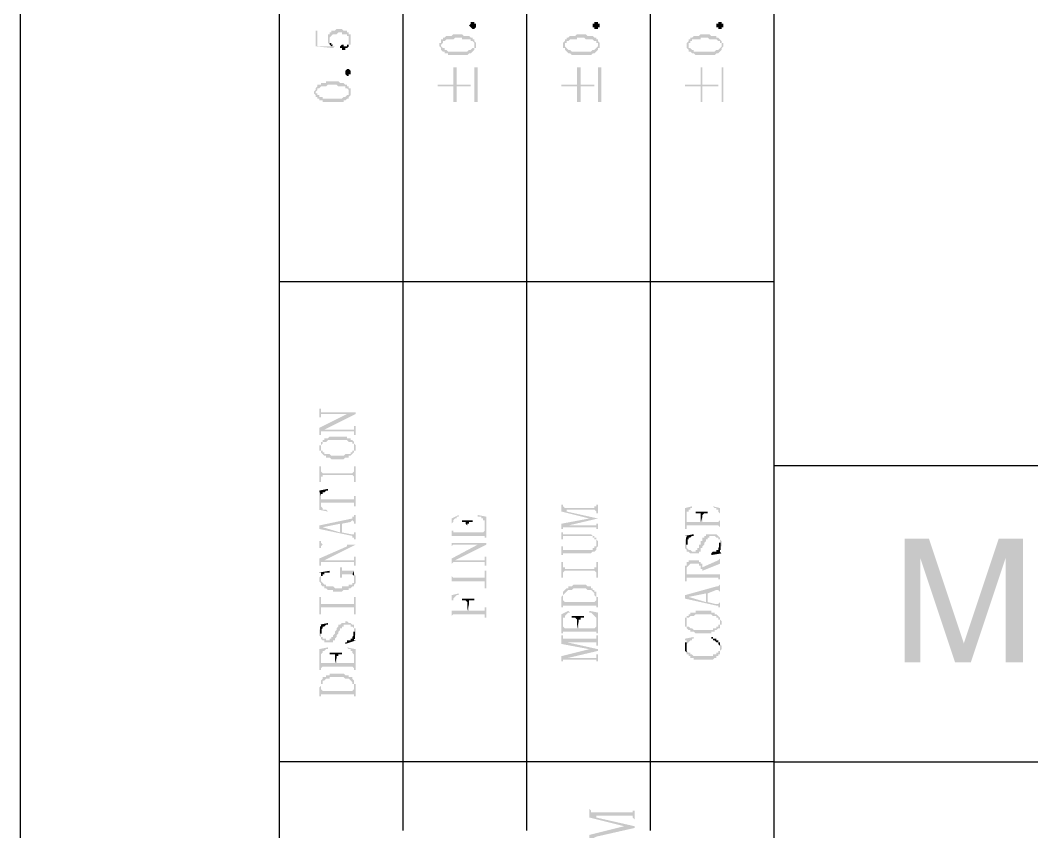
# Model space of a CAD drawing. Header units: millimetres. Extents: x 1167 to 2269, y 1197 to 1555.
# Drawn here: x 1849.13 to 1875.34, y 1283.78 to 1304.8 of the extents above; entities that cross this region are included whole.
import ezdxf

# ---------------------------------------------------------------- set-up
doc = ezdxf.new("R2010")
doc.units = ezdxf.units.MM

msp = doc.modelspace()

# ---------------------------------------------------------------- hatches: boundary and pattern name
at = {"transparency": 33554559}
for points in [[(1860.9395, 1304.66889), (1860.9395, 1304.62376), (1860.9395, 1304.62376), (1860.89437, 1304.57863), (1860.84924, 1304.57863), (1860.80411, 1304.62376), (1860.80411, 1304.62376), (1860.75898, 1304.66889), (1860.75898, 1304.66889), (1860.80411, 1304.71403), (1860.80411, 1304.75916), (1860.89437, 1304.75916), (1860.89437, 1304.71403), (1860.9395, 1304.71403), (1860.9395, 1304.66889)], [(1864.14389, 1304.66889), (1864.14389, 1304.62376), (1864.09876, 1304.62376), (1864.09876, 1304.57863), (1864.00849, 1304.57863), (1864.00849, 1304.62376), (1863.96336, 1304.62376), (1863.96336, 1304.66889), (1863.96336, 1304.71403), (1864.00849, 1304.71403), (1864.00849, 1304.75916), (1864.09876, 1304.75916), (1864.09876, 1304.71403), (1864.14389, 1304.71403), (1864.14389, 1304.66889)], [(1867.34827, 1304.66889), (1867.34827, 1304.62376), (1867.30314, 1304.62376), (1867.30314, 1304.57863), (1867.21288, 1304.57863), (1867.21288, 1304.62376), (1867.16774, 1304.62376), (1867.16774, 1304.66889), (1867.16774, 1304.71403), (1867.21288, 1304.71403), (1867.21288, 1304.75916), (1867.30314, 1304.75916), (1867.30314, 1304.71403), (1867.34827, 1304.71403), (1867.34827, 1304.66889)], [(1856.78734, 1304.5335), (1856.78734, 1304.12731), (1857.23867, 1304.08218), (1857.2838, 1304.12731), (1857.23867, 1304.12731), (1857.23867, 1304.17244), (1857.19353, 1304.12731), (1856.83248, 1304.12731), (1856.83248, 1304.5335)], [(1857.10327, 1304.35297), (1857.10327, 1304.26271), (1857.10327, 1304.21757), (1857.10327, 1304.21757), (1857.1484, 1304.17244), (1857.1484, 1304.30784), (1857.1484, 1304.35297), (1857.1484, 1304.35297), (1857.19353, 1304.3981), (1857.19353, 1304.3981), (1857.23867, 1304.44323), (1857.32893, 1304.44323), (1857.37406, 1304.48837), (1857.46433, 1304.48837), (1857.46433, 1304.44323), (1857.59972, 1304.44323), (1857.59972, 1304.3981), (1857.64486, 1304.3981), (1857.64486, 1304.35297), (1857.64486, 1304.30784), (1857.64486, 1304.17244), (1857.68999, 1304.17244), (1857.68999, 1304.21757), (1857.68999, 1304.30784), (1857.68999, 1304.35297), (1857.68999, 1304.44323), (1857.64486, 1304.44323), (1857.64486, 1304.48837), (1857.59972, 1304.48837), (1857.59972, 1304.5335), (1857.50946, 1304.5335), (1857.46433, 1304.57863), (1857.32893, 1304.57863), (1857.2838, 1304.5335), (1857.19353, 1304.5335), (1857.19353, 1304.48837), (1857.1484, 1304.48837), (1857.1484, 1304.44323), (1857.10327, 1304.44323), (1857.10327, 1304.3981)], [(1859.99173, 1304.17244), (1859.99173, 1304.12731), (1859.99173, 1304.12731), (1860.03686, 1304.08218), (1860.03686, 1304.03704), (1860.03686, 1304.17244), (1860.03686, 1304.17244), (1860.08199, 1304.21757), (1860.08199, 1304.26271), (1860.12712, 1304.26271), (1860.17226, 1304.30784), (1860.35279, 1304.30784), (1860.39792, 1304.35297), (1860.57845, 1304.35297), (1860.57845, 1304.30784), (1860.80411, 1304.30784), (1860.80411, 1304.26271), (1860.84924, 1304.26271), (1860.89437, 1304.21757), (1860.89437, 1304.17244), (1860.89437, 1304.30784), (1860.84924, 1304.30784), (1860.84924, 1304.35297), (1860.80411, 1304.35297), (1860.75898, 1304.3981), (1860.62358, 1304.3981), (1860.57845, 1304.44323), (1860.35279, 1304.44323), (1860.30765, 1304.3981), (1860.17226, 1304.3981), (1860.12712, 1304.35297), (1860.08199, 1304.35297), (1860.08199, 1304.30784), (1860.03686, 1304.30784), (1860.03686, 1304.26271), (1860.03686, 1304.21757), (1859.99173, 1304.21757)], [(1863.19611, 1304.17244), (1863.19611, 1304.12731), (1863.19611, 1304.08218), (1863.24124, 1304.08218), (1863.24124, 1304.03704), (1863.24124, 1304.17244), (1863.24124, 1304.21757), (1863.28638, 1304.21757), (1863.28638, 1304.26271), (1863.33151, 1304.26271), (1863.37664, 1304.30784), (1863.55717, 1304.30784), (1863.55717, 1304.35297), (1863.7377, 1304.35297), (1863.78283, 1304.30784), (1863.96336, 1304.30784), (1864.00849, 1304.26271), (1864.05362, 1304.26271), (1864.05362, 1304.21757), (1864.09876, 1304.21757), (1864.09876, 1304.17244), (1864.09876, 1304.30784), (1864.05362, 1304.30784), (1864.05362, 1304.35297), (1864.00849, 1304.35297), (1863.96336, 1304.3981), (1863.82796, 1304.3981), (1863.78283, 1304.44323), (1863.55717, 1304.44323), (1863.51204, 1304.3981), (1863.37664, 1304.3981), (1863.33151, 1304.35297), (1863.28638, 1304.35297), (1863.28638, 1304.30784), (1863.24124, 1304.30784), (1863.24124, 1304.26271), (1863.24124, 1304.26271), (1863.19611, 1304.21757)], [(1866.4005, 1304.17244), (1866.4005, 1304.12731), (1866.4005, 1304.08218), (1866.4005, 1304.08218), (1866.44563, 1304.03704), (1866.44563, 1304.17244), (1866.44563, 1304.21757), (1866.49076, 1304.21757), (1866.49076, 1304.26271), (1866.53589, 1304.26271), (1866.53589, 1304.30784), (1866.76155, 1304.30784), (1866.76155, 1304.35297), (1866.94208, 1304.35297), (1866.98721, 1304.30784), (1867.16774, 1304.30784), (1867.21288, 1304.26271), (1867.25801, 1304.26271), (1867.25801, 1304.21757), (1867.30314, 1304.21757), (1867.30314, 1304.17244), (1867.30314, 1304.26271), (1867.25801, 1304.30784), (1867.25801, 1304.30784), (1867.21288, 1304.35297), (1867.16774, 1304.35297), (1867.16774, 1304.3981), (1867.03235, 1304.3981), (1866.98721, 1304.44323), (1866.76155, 1304.44323), (1866.71642, 1304.3981), (1866.58103, 1304.3981), (1866.53589, 1304.35297), (1866.49076, 1304.35297), (1866.49076, 1304.30784), (1866.44563, 1304.30784), (1866.44563, 1304.26271), (1866.44563, 1304.26271), (1866.4005, 1304.21757)], [(1857.1484, 1304.17244), (1857.1484, 1304.17244), (1857.19353, 1304.12731), (1857.19353, 1304.12731), (1857.23867, 1304.17244), (1857.19353, 1304.17244), (1857.19353, 1304.21757), (1857.1484, 1304.21757), (1857.1484, 1304.26271), (1857.1484, 1304.30784)], [(1857.41919, 1304.12731), (1857.41919, 1304.08218), (1857.46433, 1304.08218), (1857.46433, 1304.03704), (1857.55459, 1304.03704), (1857.55459, 1304.08218), (1857.59972, 1304.08218), (1857.64486, 1304.12731), (1857.64486, 1304.30784), (1857.64486, 1304.21757), (1857.64486, 1304.17244), (1857.59972, 1304.17244), (1857.59972, 1304.12731), (1857.50946, 1304.12731), (1857.50946, 1304.17244), (1857.46433, 1304.17244)], [(1860.03686, 1304.03704), (1860.08199, 1303.99191), (1860.12712, 1303.99191), (1860.12712, 1303.94678), (1860.21739, 1303.94678), (1860.21739, 1303.90165), (1860.71384, 1303.90165), (1860.75898, 1303.94678), (1860.80411, 1303.94678), (1860.84924, 1303.99191), (1860.84924, 1303.99191), (1860.89437, 1304.03704), (1860.89437, 1304.08218), (1860.9395, 1304.08218), (1860.9395, 1304.12731), (1860.9395, 1304.17244), (1860.9395, 1304.21757), (1860.9395, 1304.21757), (1860.89437, 1304.26271), (1860.89437, 1304.12731), (1860.89437, 1304.08218), (1860.84924, 1304.08218), (1860.80411, 1304.03704), (1860.75898, 1304.03704), (1860.71384, 1303.99191), (1860.21739, 1303.99191), (1860.17226, 1304.03704), (1860.12712, 1304.03704), (1860.12712, 1304.08218), (1860.08199, 1304.08218), (1860.03686, 1304.12731), (1860.03686, 1304.17244)], [(1863.24124, 1304.03704), (1863.28638, 1303.99191), (1863.28638, 1303.99191), (1863.33151, 1303.94678), (1863.37664, 1303.94678), (1863.42177, 1303.90165), (1863.91823, 1303.90165), (1863.96336, 1303.94678), (1864.00849, 1303.94678), (1864.05362, 1303.99191), (1864.05362, 1303.99191), (1864.09876, 1304.03704), (1864.09876, 1304.08218), (1864.14389, 1304.08218), (1864.14389, 1304.12731), (1864.14389, 1304.17244), (1864.14389, 1304.21757), (1864.14389, 1304.21757), (1864.09876, 1304.26271), (1864.09876, 1304.12731), (1864.09876, 1304.12731), (1864.05362, 1304.08218), (1864.05362, 1304.08218), (1864.00849, 1304.03704), (1863.96336, 1304.03704), (1863.91823, 1303.99191), (1863.42177, 1303.99191), (1863.37664, 1304.03704), (1863.33151, 1304.03704), (1863.28638, 1304.08218), (1863.28638, 1304.08218), (1863.24124, 1304.12731), (1863.24124, 1304.17244)], [(1866.44563, 1304.03704), (1866.44563, 1303.99191), (1866.49076, 1303.99191), (1866.53589, 1303.94678), (1866.58103, 1303.94678), (1866.62616, 1303.90165), (1867.12261, 1303.90165), (1867.16774, 1303.94678), (1867.21288, 1303.94678), (1867.25801, 1303.99191), (1867.25801, 1303.99191), (1867.30314, 1304.03704), (1867.30314, 1304.08218), (1867.30314, 1304.08218), (1867.34827, 1304.12731), (1867.34827, 1304.17244), (1867.34827, 1304.21757), (1867.30314, 1304.21757), (1867.30314, 1304.26271), (1867.30314, 1304.12731), (1867.30314, 1304.12731), (1867.25801, 1304.08218), (1867.25801, 1304.08218), (1867.21288, 1304.03704), (1867.16774, 1304.03704), (1867.12261, 1303.99191), (1866.58103, 1303.99191), (1866.58103, 1304.03704), (1866.53589, 1304.03704), (1866.49076, 1304.08218), (1866.44563, 1304.08218), (1866.44563, 1304.12731), (1866.44563, 1304.17244)], [(1857.68999, 1303.45033), (1857.68999, 1303.40519), (1857.64486, 1303.40519), (1857.64486, 1303.36006), (1857.59972, 1303.36006), (1857.55459, 1303.40519), (1857.55459, 1303.45033), (1857.55459, 1303.49546), (1857.55459, 1303.49546), (1857.59972, 1303.54059), (1857.64486, 1303.54059), (1857.68999, 1303.49546), (1857.68999, 1303.45033)], [(1859.9466, 1303.1344), (1859.9466, 1303.08927), (1860.35279, 1303.08927), (1860.35279, 1302.68308), (1860.44305, 1302.68308), (1860.44305, 1303.08927), (1860.80411, 1303.08927), (1860.80411, 1303.1344), (1860.44305, 1303.1344), (1860.44305, 1303.58572), (1860.35279, 1303.58572), (1860.35279, 1303.1344)], [(1860.98464, 1302.68308), (1860.98464, 1303.58572), (1860.89437, 1303.58572), (1860.89437, 1302.68308)], [(1863.15098, 1303.1344), (1863.15098, 1303.08927), (1863.55717, 1303.08927), (1863.55717, 1302.68308), (1863.64743, 1302.68308), (1863.64743, 1303.08927), (1864.00849, 1303.08927), (1864.00849, 1303.1344), (1863.64743, 1303.1344), (1863.64743, 1303.58572), (1863.55717, 1303.58572), (1863.55717, 1303.1344)], [(1864.18902, 1302.68308), (1864.18902, 1303.58572), (1864.09876, 1303.58572), (1864.09876, 1302.68308)], [(1866.35536, 1303.1344), (1866.35536, 1303.08927), (1866.76155, 1303.08927), (1866.76155, 1302.68308), (1866.80669, 1302.68308), (1866.80669, 1303.08927), (1867.21288, 1303.08927), (1867.21288, 1303.1344), (1866.80669, 1303.1344), (1866.80669, 1303.58572), (1866.76155, 1303.58572), (1866.76155, 1303.1344)], [(1867.34827, 1302.68308), (1867.34827, 1303.58572), (1867.30314, 1303.58572), (1867.30314, 1302.68308)], [(1856.74221, 1302.95387), (1856.74221, 1302.90874), (1856.78734, 1302.86361), (1856.78734, 1302.81848), (1856.78734, 1302.95387), (1856.78734, 1302.95387), (1856.83248, 1302.999), (1856.83248, 1303.04414), (1856.87761, 1303.04414), (1856.92274, 1303.08927), (1857.05814, 1303.08927), (1857.10327, 1303.1344), (1857.32893, 1303.1344), (1857.37406, 1303.08927), (1857.55459, 1303.08927), (1857.55459, 1303.04414), (1857.59972, 1303.04414), (1857.64486, 1302.999), (1857.64486, 1302.95387), (1857.64486, 1303.08927), (1857.59972, 1303.08927), (1857.59972, 1303.1344), (1857.55459, 1303.1344), (1857.50946, 1303.17953), (1857.41919, 1303.17953), (1857.37406, 1303.22467), (1857.05814, 1303.22467), (1857.05814, 1303.17953), (1856.92274, 1303.17953), (1856.92274, 1303.1344), (1856.83248, 1303.1344), (1856.83248, 1303.08927), (1856.83248, 1303.08927), (1856.78734, 1303.04414), (1856.78734, 1302.999), (1856.78734, 1302.999)], [(1856.78734, 1302.81848), (1856.83248, 1302.81848), (1856.83248, 1302.77334), (1856.87761, 1302.77334), (1856.87761, 1302.72821), (1856.96787, 1302.72821), (1856.96787, 1302.68308), (1857.50946, 1302.68308), (1857.50946, 1302.72821), (1857.55459, 1302.72821), (1857.59972, 1302.77334), (1857.64486, 1302.77334), (1857.64486, 1302.81848), (1857.64486, 1302.81848), (1857.68999, 1302.86361), (1857.68999, 1302.90874), (1857.68999, 1302.95387), (1857.68999, 1302.999), (1857.68999, 1303.04414), (1857.64486, 1303.04414), (1857.64486, 1302.90874), (1857.64486, 1302.86361), (1857.59972, 1302.86361), (1857.55459, 1302.81848), (1857.50946, 1302.81848), (1857.46433, 1302.77334), (1856.96787, 1302.77334), (1856.96787, 1302.81848), (1856.87761, 1302.81848), (1856.87761, 1302.86361), (1856.83248, 1302.86361), (1856.83248, 1302.90874), (1856.78734, 1302.90874), (1856.78734, 1302.95387)], [(1856.87761, 1294.73982), (1856.87761, 1294.51416), (1856.92274, 1294.51416), (1856.92274, 1294.60442), (1857.82538, 1294.60442), (1857.82538, 1294.64955), (1856.92274, 1294.64955), (1856.92274, 1294.73982)], [(1856.87761, 1294.24336), (1856.87761, 1294.06283), (1856.92274, 1294.06283), (1856.92274, 1294.1531), (1856.96787, 1294.1531), (1857.013, 1294.19823), (1857.82538, 1294.60442), (1857.59972, 1294.60442)], [(1856.96787, 1294.1531), (1857.78025, 1294.1531), (1857.78025, 1294.06283), (1857.82538, 1294.06283), (1857.82538, 1294.28849), (1857.78025, 1294.28849), (1857.78025, 1294.24336), (1857.78025, 1294.19823), (1857.013, 1294.19823)], [(1856.92274, 1293.83717), (1856.92274, 1293.74691), (1856.92274, 1293.79204), (1856.92274, 1293.79204), (1856.96787, 1293.83717), (1856.96787, 1293.88231), (1857.05814, 1293.88231), (1857.10327, 1293.92744), (1857.59972, 1293.92744), (1857.64486, 1293.88231), (1857.73512, 1293.88231), (1857.73512, 1293.83717), (1857.78025, 1293.83717), (1857.78025, 1293.79204), (1857.78025, 1293.74691), (1857.78025, 1293.88231), (1857.78025, 1293.88231), (1857.73512, 1293.92744), (1857.68999, 1293.92744), (1857.68999, 1293.97257), (1857.59972, 1293.97257), (1857.59972, 1294.0177), (1857.1484, 1294.0177), (1857.10327, 1293.97257), (1857.013, 1293.97257), (1857.013, 1293.92744), (1856.96787, 1293.92744), (1856.96787, 1293.88231), (1856.92274, 1293.88231)], [(1856.87761, 1293.74691), (1856.87761, 1293.70178), (1856.87761, 1293.65664), (1856.92274, 1293.65664), (1856.92274, 1293.61151), (1856.92274, 1293.61151), (1856.96787, 1293.56638), (1856.96787, 1293.56638), (1857.013, 1293.52125), (1857.05814, 1293.52125), (1857.05814, 1293.47612), (1857.1484, 1293.47612), (1857.19353, 1293.43098), (1857.50946, 1293.43098), (1857.55459, 1293.47612), (1857.64486, 1293.47612), (1857.64486, 1293.52125), (1857.68999, 1293.52125), (1857.73512, 1293.56638), (1857.73512, 1293.56638), (1857.78025, 1293.61151), (1857.78025, 1293.65664), (1857.82538, 1293.65664), (1857.82538, 1293.70178), (1857.82538, 1293.74691), (1857.82538, 1293.79204), (1857.82538, 1293.79204), (1857.78025, 1293.83717), (1857.78025, 1293.74691), (1857.78025, 1293.70178), (1857.78025, 1293.65664), (1857.73512, 1293.65664), (1857.73512, 1293.61151), (1857.68999, 1293.61151), (1857.68999, 1293.56638), (1857.55459, 1293.56638), (1857.50946, 1293.52125), (1857.19353, 1293.52125), (1857.1484, 1293.56638), (1857.013, 1293.56638), (1857.013, 1293.61151), (1856.96787, 1293.61151), (1856.96787, 1293.65664), (1856.92274, 1293.65664), (1856.92274, 1293.70178), (1856.92274, 1293.83717), (1856.92274, 1293.79204), (1856.87761, 1293.79204)], [(1856.87761, 1293.25045), (1856.87761, 1292.84427), (1856.92274, 1292.84427), (1856.92274, 1292.97966), (1856.96787, 1292.97966), (1856.96787, 1293.02479), (1857.73512, 1293.02479), (1857.78025, 1292.97966), (1857.78025, 1292.84427), (1857.82538, 1292.84427), (1857.82538, 1293.25045), (1857.78025, 1293.25045), (1857.78025, 1293.11506), (1857.78025, 1293.11506), (1857.73512, 1293.06993), (1856.96787, 1293.06993), (1856.92274, 1293.11506), (1856.92274, 1293.25045)], [(1856.87761, 1292.6186), (1856.92274, 1292.48321), (1856.92274, 1292.52834), (1856.96787, 1292.52834), (1856.96787, 1292.57347), (1857.013, 1292.57347), (1857.05814, 1292.6186), (1857.10327, 1292.6186), (1857.10327, 1292.66374)], [(1856.87761, 1292.6186), (1856.87761, 1292.12215), (1857.10327, 1292.07702), (1857.10327, 1292.07702), (1857.05814, 1292.12215), (1856.96787, 1292.12215), (1856.96787, 1292.16728), (1856.96787, 1292.16728), (1856.92274, 1292.21242), (1856.92274, 1292.48321)], [(1856.92274, 1292.48321), (1856.92274, 1292.25755), (1856.92274, 1292.30268), (1857.78025, 1292.30268), (1857.78025, 1292.21242), (1857.82538, 1292.21242), (1857.82538, 1292.48321), (1857.78025, 1292.48321), (1857.78025, 1292.43808), (1857.78025, 1292.39294), (1856.92274, 1292.39294), (1856.92274, 1292.43808)], [(1863.15098, 1292.25755), (1863.15098, 1292.07702), (1863.8731, 1291.89649), (1864.09876, 1291.89649), (1863.28638, 1292.07702), (1863.28638, 1292.12215), (1863.24124, 1292.16728), (1863.24124, 1292.16728), (1863.19611, 1292.21242), (1863.19611, 1292.25755), (1863.19611, 1292.25755)], [(1863.24124, 1292.16728), (1863.28638, 1292.12215), (1864.00849, 1292.12215), (1864.05362, 1292.07702), (1864.05362, 1292.03189), (1864.09876, 1292.03189), (1864.09876, 1292.25755), (1864.05362, 1292.25755), (1864.05362, 1292.21242), (1864.00849, 1292.21242), (1864.00849, 1292.16728)], [(1866.35536, 1292.16728), (1866.35536, 1291.6257), (1866.4005, 1291.6257), (1866.4005, 1291.98675), (1866.4005, 1292.03189), (1866.4005, 1292.07702), (1866.44563, 1292.07702), (1866.44563, 1292.12215), (1866.49076, 1292.12215), (1866.49076, 1292.16728), (1866.53589, 1292.16728), (1866.53589, 1292.21242)], [(1867.07748, 1292.21242), (1867.07748, 1292.21242), (1867.12261, 1292.16728), (1867.16774, 1292.16728), (1867.16774, 1292.12215), (1867.21288, 1292.12215), (1867.21288, 1292.07702), (1867.21288, 1292.07702), (1867.25801, 1292.03189), (1867.25801, 1291.98675), (1867.25801, 1291.6257), (1867.25801, 1292.16728)], [(1856.87761, 1291.71596), (1856.87761, 1291.6257), (1856.96787, 1291.67083), (1857.41919, 1291.76109), (1857.41919, 1291.53543), (1857.46433, 1291.76109), (1857.68999, 1291.80623), (1857.68999, 1291.80623), (1857.73512, 1291.85136), (1857.78025, 1291.80623), (1857.78025, 1291.76109), (1857.82538, 1291.76109), (1857.82538, 1291.98675), (1857.78025, 1291.98675), (1857.78025, 1291.94162), (1857.73512, 1291.94162), (1857.73512, 1291.89649)], [(1860.30765, 1291.89649), (1860.30765, 1291.40004), (1860.30765, 1291.76109), (1860.30765, 1291.76109), (1860.35279, 1291.80623), (1860.35279, 1291.85136), (1860.35279, 1291.85136), (1860.39792, 1291.89649), (1860.44305, 1291.89649), (1860.44305, 1291.94162), (1860.48818, 1291.94162), (1860.48818, 1291.98675)], [(1860.57845, 1291.85136), (1860.57845, 1291.80623), (1860.66871, 1291.80623), (1860.66871, 1291.76109), (1860.66871, 1291.76109), (1860.71384, 1291.71596), (1860.71384, 1291.53543), (1860.71384, 1291.71596), (1860.71384, 1291.76109), (1860.75898, 1291.76109), (1860.75898, 1291.80623), (1860.84924, 1291.80623), (1860.84924, 1291.85136)], [(1860.98464, 1291.94162), (1861.0749, 1291.94162), (1861.0749, 1291.89649), (1861.12003, 1291.89649), (1861.12003, 1291.85136), (1861.16516, 1291.85136), (1861.16516, 1291.80623), (1861.16516, 1291.40004), (1861.2103, 1291.40004), (1861.2103, 1291.94162), (1860.98464, 1291.98675)], [(1863.15098, 1291.76109), (1863.15098, 1291.6257), (1863.19611, 1291.6257), (1863.19611, 1291.67083), (1863.24124, 1291.67083), (1863.33151, 1291.71596), (1864.09876, 1291.89649), (1863.8731, 1291.89649)], [(1866.4005, 1291.67083), (1866.4005, 1291.71596), (1867.21288, 1291.71596), (1867.25801, 1291.67083), (1867.25801, 1291.85136), (1867.25801, 1291.85136), (1867.21288, 1291.80623), (1866.80669, 1291.80623), (1866.80669, 1291.94162), (1866.76155, 1291.80623), (1866.4005, 1291.80623), (1866.4005, 1291.98675)], [(1866.62616, 1292.07702), (1866.62616, 1292.03189), (1866.76155, 1292.03189), (1866.76155, 1291.98675), (1866.76155, 1291.80623), (1866.80669, 1291.94162), (1866.80669, 1291.98675), (1866.80669, 1291.98675), (1866.85182, 1292.03189), (1866.94208, 1292.03189), (1866.94208, 1292.07702)], [(1856.87761, 1291.6257), (1857.73512, 1291.44517), (1857.73512, 1291.40004), (1857.78025, 1291.40004), (1857.78025, 1291.3549), (1857.82538, 1291.3549), (1857.82538, 1291.53543), (1857.78025, 1291.53543), (1857.78025, 1291.4903), (1857.68999, 1291.4903), (1857.46433, 1291.53543), (1857.46433, 1291.76109), (1857.41919, 1291.53543), (1856.96787, 1291.67083), (1856.96787, 1291.67083)], [(1860.30765, 1291.40004), (1860.30765, 1291.44517), (1861.16516, 1291.44517), (1861.16516, 1291.58056), (1861.16516, 1291.58056), (1861.12003, 1291.53543), (1860.71384, 1291.53543), (1860.71384, 1291.71596), (1860.71384, 1291.53543), (1860.35279, 1291.53543), (1860.35279, 1291.58056), (1860.30765, 1291.58056), (1860.30765, 1291.76109)], [(1863.24124, 1291.67083), (1864.05362, 1291.67083), (1864.05362, 1291.6257), (1864.09876, 1291.6257), (1864.09876, 1291.76109), (1864.05362, 1291.76109), (1864.05362, 1291.71596), (1863.33151, 1291.71596)], [(1860.30765, 1291.3549), (1860.30765, 1291.12924), (1860.30765, 1291.17438), (1860.30765, 1291.17438), (1860.35279, 1291.21951), (1861.2103, 1291.21951), (1861.2103, 1291.26464), (1860.30765, 1291.26464)], [(1863.15098, 1291.53543), (1863.15098, 1291.3549), (1863.19611, 1291.3549), (1863.19611, 1291.40004), (1863.19611, 1291.44517), (1863.96336, 1291.44517), (1863.96336, 1291.40004), (1864.00849, 1291.40004), (1864.00849, 1291.3549), (1864.05362, 1291.3549), (1864.05362, 1291.26464), (1864.05362, 1291.40004), (1864.00849, 1291.40004), (1864.00849, 1291.44517), (1863.96336, 1291.44517), (1863.91823, 1291.4903), (1863.19611, 1291.4903), (1863.19611, 1291.53543), (1863.19611, 1291.53543)], [(1863.15098, 1291.17438), (1863.15098, 1290.94871), (1863.19611, 1290.94871), (1863.19611, 1290.99385), (1863.91823, 1290.99385), (1863.96336, 1291.03898), (1864.00849, 1291.03898), (1864.05362, 1291.08411), (1864.05362, 1291.12924), (1864.05362, 1291.12924), (1864.09876, 1291.17438), (1864.09876, 1291.26464), (1864.09876, 1291.30977), (1864.09876, 1291.30977), (1864.05362, 1291.3549), (1864.05362, 1291.21951), (1864.05362, 1291.17438), (1864.00849, 1291.17438), (1864.00849, 1291.12924), (1863.96336, 1291.12924), (1863.96336, 1291.08411), (1863.19611, 1291.08411), (1863.19611, 1291.12924), (1863.19611, 1291.17438)], [(1866.35536, 1291.21951), (1866.35536, 1291.12924), (1866.35536, 1291.12924), (1866.4005, 1291.08411), (1866.4005, 1291.03898), (1866.44563, 1291.03898), (1866.49076, 1290.99385), (1866.71642, 1290.99385), (1866.71642, 1291.03898), (1866.76155, 1291.03898), (1866.76155, 1291.08411), (1866.76155, 1291.12924), (1866.80669, 1291.12924), (1866.80669, 1291.17438), (1866.80669, 1291.17438), (1866.85182, 1291.21951), (1866.85182, 1291.26464), (1866.85182, 1291.26464), (1866.89695, 1291.30977), (1866.89695, 1291.3549), (1866.94208, 1291.3549), (1866.94208, 1291.40004), (1866.98721, 1291.40004), (1866.98721, 1291.44517), (1867.12261, 1291.44517), (1867.16774, 1291.40004), (1867.21288, 1291.40004), (1867.21288, 1291.3549), (1867.25801, 1291.3549), (1867.25801, 1291.26464), (1867.25801, 1291.12924), (1867.25801, 1291.17438), (1867.30314, 1291.17438), (1867.30314, 1291.26464), (1867.30314, 1291.30977), (1867.25801, 1291.3549), (1867.25801, 1291.40004), (1867.25801, 1291.40004), (1867.21288, 1291.44517), (1867.21288, 1291.44517), (1867.16774, 1291.4903), (1866.89695, 1291.4903), (1866.89695, 1291.44517), (1866.85182, 1291.44517), (1866.85182, 1291.40004), (1866.80669, 1291.40004), (1866.80669, 1291.30977), (1866.76155, 1291.30977), (1866.76155, 1291.21951), (1866.71642, 1291.21951), (1866.71642, 1291.12924), (1866.67129, 1291.12924), (1866.67129, 1291.08411), (1866.62616, 1291.08411), (1866.62616, 1291.03898), (1866.53589, 1291.03898), (1866.49076, 1291.08411), (1866.44563, 1291.08411), (1866.4005, 1291.12924), (1866.4005, 1291.17438), (1866.4005, 1291.3549), (1866.35536, 1291.3549), (1866.35536, 1291.30977), (1866.35536, 1291.26464)], [(1866.35536, 1291.44517), (1866.4005, 1291.44517), (1866.4005, 1291.26464), (1866.4005, 1291.3549), (1866.44563, 1291.3549), (1866.44563, 1291.40004), (1866.49076, 1291.40004), (1866.53589, 1291.44517), (1866.58103, 1291.44517), (1866.58103, 1291.4903)], [(1872.67387, 1291.37153), (1872.04202, 1291.37153), (1872.04202, 1288.16715), (1872.44821, 1288.16715), (1872.44821, 1290.87508)], [(1872.67387, 1291.37153), (1872.44821, 1290.87508), (1873.35085, 1288.16715), (1873.57651, 1288.6636)], [(1875.11101, 1291.37153), (1874.47916, 1291.37153), (1873.57651, 1288.6636), (1873.35085, 1288.16715), (1873.75704, 1288.16715), (1874.65968, 1290.87508), (1874.65968, 1290.87508)], [(1875.11101, 1291.37153), (1874.65968, 1290.87508), (1874.65968, 1288.16715), (1875.11101, 1288.16715)], [(1856.87761, 1291.30977), (1856.87761, 1291.12924), (1856.92274, 1291.12924), (1856.92274, 1291.17438), (1856.92274, 1291.17438), (1856.96787, 1291.21951), (1857.59972, 1291.21951), (1857.59972, 1291.17438), (1857.82538, 1291.21951), (1856.96787, 1291.21951), (1856.92274, 1291.26464), (1856.92274, 1291.30977)], [(1856.87761, 1290.85845), (1856.87761, 1290.67792), (1856.92274, 1290.67792), (1856.92274, 1290.72305), (1856.92274, 1290.76819), (1856.96787, 1290.76819), (1857.013, 1290.81332), (1857.82538, 1291.21951), (1857.59972, 1291.17438)], [(1860.30765, 1290.85845), (1860.30765, 1290.67792), (1860.30765, 1290.72305), (1860.30765, 1290.72305), (1860.35279, 1290.76819), (1860.35279, 1290.76819), (1860.39792, 1290.81332), (1861.2103, 1291.21951), (1860.98464, 1291.21951)], [(1867.03235, 1290.99385), (1867.03235, 1290.94871), (1867.30314, 1290.99385), (1867.25801, 1291.03898), (1867.25801, 1291.21951), (1867.25801, 1291.17438), (1867.21288, 1291.12924), (1867.21288, 1291.08411), (1867.16774, 1291.08411), (1867.16774, 1291.03898), (1867.07748, 1291.03898)], [(1856.96787, 1290.76819), (1857.78025, 1290.76819), (1857.78025, 1290.72305), (1857.78025, 1290.67792), (1857.82538, 1290.67792), (1857.82538, 1290.90358), (1857.78025, 1290.90358), (1857.78025, 1290.81332), (1857.013, 1290.81332)], [(1860.35279, 1290.76819), (1861.16516, 1290.76819), (1861.16516, 1290.67792), (1861.2103, 1290.67792), (1861.2103, 1290.90358), (1861.16516, 1290.90358), (1861.16516, 1290.85845), (1861.16516, 1290.81332), (1860.39792, 1290.81332)], [(1866.35536, 1290.58766), (1866.35536, 1290.27173), (1866.4005, 1290.27173), (1866.4005, 1290.58766), (1866.4005, 1290.63279), (1866.4005, 1290.63279), (1866.44563, 1290.67792), (1866.44563, 1290.67792), (1866.49076, 1290.72305), (1866.71642, 1290.72305), (1866.71642, 1290.67792), (1866.76155, 1290.67792), (1866.76155, 1290.63279), (1866.76155, 1290.58766), (1866.80669, 1290.58766), (1866.80669, 1290.45226), (1866.80669, 1290.72305), (1866.76155, 1290.72305), (1866.76155, 1290.76819), (1866.71642, 1290.76819), (1866.71642, 1290.81332), (1866.44563, 1290.81332), (1866.44563, 1290.76819), (1866.4005, 1290.76819), (1866.4005, 1290.72305), (1866.4005, 1290.67792), (1866.35536, 1290.67792)], [(1866.80669, 1290.63279), (1866.80669, 1290.54252), (1867.25801, 1290.72305), (1867.25801, 1290.90358), (1867.25801, 1290.85845), (1867.25801, 1290.85845), (1867.21288, 1290.81332), (1867.21288, 1290.81332)], [(1856.87761, 1290.49739), (1856.92274, 1290.49739), (1856.92274, 1290.31686), (1856.92274, 1290.362), (1856.92274, 1290.40713), (1856.96787, 1290.40713), (1856.96787, 1290.45226), (1857.013, 1290.45226), (1857.013, 1290.49739), (1857.1484, 1290.49739), (1857.1484, 1290.54252)], [(1857.41919, 1290.63279), (1857.41919, 1290.362), (1857.46433, 1290.362), (1857.46433, 1290.40713), (1857.46433, 1290.45226), (1857.73512, 1290.45226), (1857.78025, 1290.54252), (1857.46433, 1290.54252), (1857.46433, 1290.58766), (1857.46433, 1290.63279)], [(1857.73512, 1290.45226), (1857.78025, 1290.40713), (1857.78025, 1290.362), (1857.78025, 1290.31686), (1857.78025, 1290.45226), (1857.78025, 1290.54252)], [(1860.30765, 1290.54252), (1860.30765, 1290.0912), (1860.30765, 1290.27173), (1861.16516, 1290.27173), (1861.16516, 1290.0912), (1861.2103, 1290.0912), (1861.2103, 1290.54252), (1861.16516, 1290.54252), (1861.16516, 1290.40713), (1861.16516, 1290.362), (1860.35279, 1290.362), (1860.30765, 1290.40713)], [(1863.15098, 1290.76819), (1863.15098, 1290.362), (1863.19611, 1290.362), (1863.19611, 1290.49739), (1863.19611, 1290.49739), (1863.24124, 1290.54252), (1864.00849, 1290.54252), (1864.05362, 1290.49739), (1864.05362, 1290.362), (1864.09876, 1290.362), (1864.09876, 1290.76819), (1864.05362, 1290.76819), (1864.05362, 1290.63279), (1864.00849, 1290.63279), (1864.00849, 1290.58766), (1863.24124, 1290.58766), (1863.24124, 1290.63279), (1863.19611, 1290.63279), (1863.19611, 1290.76819)], [(1866.4005, 1290.31686), (1866.4005, 1290.362), (1867.21288, 1290.362), (1867.21288, 1290.31686), (1867.25801, 1290.31686), (1867.25801, 1290.27173), (1867.25801, 1290.49739), (1867.25801, 1290.45226), (1866.80669, 1290.45226), (1866.80669, 1290.63279), (1866.80669, 1290.72305), (1866.80669, 1290.45226), (1866.4005, 1290.45226), (1866.4005, 1290.54252)], [(1856.87761, 1290.31686), (1856.87761, 1290.27173), (1856.87761, 1290.27173), (1856.92274, 1290.2266), (1856.92274, 1290.18147), (1856.92274, 1290.18147), (1856.96787, 1290.13634), (1857.013, 1290.13634), (1857.013, 1290.0912), (1857.05814, 1290.0912), (1857.10327, 1290.04607), (1857.23867, 1290.04607), (1857.23867, 1290.00094), (1857.46433, 1290.00094), (1857.50946, 1290.04607), (1857.64486, 1290.04607), (1857.64486, 1290.0912), (1857.68999, 1290.0912), (1857.73512, 1290.13634), (1857.78025, 1290.13634), (1857.78025, 1290.18147), (1857.78025, 1290.18147), (1857.82538, 1290.2266), (1857.82538, 1290.27173), (1857.82538, 1290.362), (1857.82538, 1290.40713), (1857.82538, 1290.40713), (1857.78025, 1290.45226), (1857.78025, 1290.31686), (1857.78025, 1290.27173), (1857.78025, 1290.2266), (1857.73512, 1290.2266), (1857.73512, 1290.18147), (1857.64486, 1290.18147), (1857.64486, 1290.13634), (1857.46433, 1290.13634), (1857.46433, 1290.0912), (1857.2838, 1290.0912), (1857.23867, 1290.13634), (1857.05814, 1290.13634), (1857.05814, 1290.18147), (1857.013, 1290.18147), (1856.96787, 1290.2266), (1856.96787, 1290.2266), (1856.92274, 1290.27173), (1856.92274, 1290.31686), (1856.92274, 1290.45226), (1856.92274, 1290.40713), (1856.87761, 1290.362), (1856.87761, 1290.362)], [(1863.15098, 1289.82041), (1863.15098, 1289.59475), (1863.19611, 1289.59475), (1863.19611, 1289.82041), (1863.19611, 1289.86554), (1863.19611, 1289.91067), (1863.24124, 1289.95581), (1863.24124, 1289.95581), (1863.28638, 1290.00094), (1863.28638, 1290.00094), (1863.33151, 1290.04607), (1863.42177, 1290.04607), (1863.46691, 1290.0912), (1863.78283, 1290.0912), (1863.82796, 1290.04607), (1863.91823, 1290.04607), (1863.96336, 1290.00094), (1863.96336, 1290.00094), (1864.00849, 1289.95581), (1864.00849, 1289.91067), (1864.00849, 1289.91067), (1864.05362, 1289.86554), (1864.05362, 1289.82041), (1864.05362, 1289.59475), (1864.09876, 1289.59475), (1864.09876, 1289.82041), (1864.09876, 1289.86554), (1864.05362, 1289.86554), (1864.05362, 1289.95581), (1864.05362, 1290.00094), (1864.00849, 1290.00094), (1864.00849, 1290.04607), (1863.96336, 1290.04607), (1863.96336, 1290.0912), (1863.91823, 1290.0912), (1863.91823, 1290.13634), (1863.82796, 1290.13634), (1863.78283, 1290.18147), (1863.46691, 1290.18147), (1863.42177, 1290.13634), (1863.33151, 1290.13634), (1863.33151, 1290.0912), (1863.28638, 1290.0912), (1863.24124, 1290.04607), (1863.24124, 1290.04607), (1863.19611, 1290.00094), (1863.19611, 1289.91067), (1863.19611, 1289.91067), (1863.15098, 1289.86554), (1863.15098, 1289.86554)], [(1866.35536, 1289.91067), (1866.35536, 1289.82041), (1866.44563, 1289.86554), (1866.89695, 1289.95581), (1866.89695, 1289.73015), (1866.94208, 1289.95581), (1867.16774, 1290.04607), (1867.21288, 1290.04607), (1867.25801, 1290.00094), (1867.25801, 1289.95581), (1867.25801, 1290.18147), (1867.25801, 1290.18147), (1867.21288, 1290.13634), (1867.16774, 1290.13634)], [(1856.87761, 1289.86554), (1856.87761, 1289.41422), (1856.92274, 1289.41422), (1856.92274, 1289.54962), (1856.92274, 1289.59475), (1857.78025, 1289.59475), (1857.78025, 1289.41422), (1857.82538, 1289.41422), (1857.82538, 1289.86554), (1857.78025, 1289.86554), (1857.78025, 1289.73015), (1857.78025, 1289.68501), (1856.92274, 1289.68501), (1856.92274, 1289.86554)], [(1860.30765, 1289.91067), (1860.30765, 1289.32396), (1860.30765, 1289.68501), (1860.30765, 1289.77528), (1860.35279, 1289.77528), (1860.35279, 1289.82041), (1860.35279, 1289.82041), (1860.39792, 1289.86554), (1860.39792, 1289.86554), (1860.44305, 1289.91067), (1860.48818, 1289.91067), (1860.48818, 1289.95581)], [(1860.57845, 1289.82041), (1860.57845, 1289.77528), (1860.66871, 1289.77528), (1860.71384, 1289.73015), (1860.71384, 1289.50448), (1860.75898, 1289.68501), (1860.75898, 1289.73015), (1860.75898, 1289.77528), (1860.89437, 1289.77528), (1860.89437, 1289.82041)], [(1863.19611, 1289.59475), (1863.19611, 1289.63988), (1864.05362, 1289.63988), (1864.05362, 1289.59475), (1864.05362, 1289.82041), (1864.05362, 1289.77528), (1864.05362, 1289.77528), (1864.00849, 1289.73015), (1863.24124, 1289.73015), (1863.19611, 1289.77528), (1863.19611, 1289.82041)], [(1866.35536, 1289.82041), (1867.16774, 1289.63988), (1867.21288, 1289.63988), (1867.21288, 1289.59475), (1867.25801, 1289.59475), (1867.25801, 1289.54962), (1867.25801, 1289.73015), (1867.25801, 1289.73015), (1867.21288, 1289.68501), (1867.12261, 1289.68501), (1866.94208, 1289.73015), (1866.94208, 1289.95581), (1866.89695, 1289.73015), (1866.44563, 1289.86554), (1866.44563, 1289.86554)], [(1860.30765, 1289.36909), (1860.30765, 1289.36909), (1860.35279, 1289.41422), (1861.16516, 1289.41422), (1861.16516, 1289.32396), (1861.2103, 1289.32396), (1861.2103, 1289.59475), (1861.16516, 1289.59475), (1861.16516, 1289.54962), (1861.16516, 1289.50448), (1860.75898, 1289.50448), (1860.75898, 1289.68501), (1860.71384, 1289.50448), (1860.30765, 1289.50448), (1860.30765, 1289.68501)], [(1863.15098, 1289.41422), (1863.15098, 1288.91777), (1863.19611, 1288.91777), (1863.19611, 1289.27882), (1863.19611, 1289.32396), (1863.24124, 1289.32396), (1863.24124, 1289.36909), (1863.24124, 1289.36909), (1863.28638, 1289.41422), (1863.28638, 1289.41422), (1863.33151, 1289.45935), (1863.37664, 1289.45935), (1863.33151, 1289.50448)], [(1863.8731, 1289.45935), (1863.91823, 1289.45935), (1863.96336, 1289.41422), (1863.96336, 1289.41422), (1864.00849, 1289.36909), (1864.00849, 1289.36909), (1864.05362, 1289.32396), (1864.05362, 1288.91777), (1864.09876, 1288.91777), (1864.09876, 1289.45935), (1863.8731, 1289.50448)], [(1866.4005, 1289.32396), (1866.4005, 1289.18856), (1866.4005, 1289.27882), (1866.4005, 1289.32396), (1866.44563, 1289.32396), (1866.49076, 1289.36909), (1866.58103, 1289.36909), (1866.62616, 1289.41422), (1867.03235, 1289.41422), (1867.07748, 1289.36909), (1867.16774, 1289.36909), (1867.16774, 1289.32396), (1867.21288, 1289.32396), (1867.21288, 1289.27882), (1867.25801, 1289.27882), (1867.25801, 1289.23369), (1867.25801, 1289.18856), (1867.25801, 1289.32396), (1867.25801, 1289.32396), (1867.21288, 1289.36909), (1867.21288, 1289.36909), (1867.16774, 1289.41422), (1867.12261, 1289.41422), (1867.12261, 1289.45935), (1867.03235, 1289.45935), (1867.03235, 1289.50448), (1866.62616, 1289.50448), (1866.62616, 1289.45935), (1866.49076, 1289.45935), (1866.49076, 1289.41422), (1866.44563, 1289.41422), (1866.44563, 1289.36909), (1866.4005, 1289.36909)], [(1856.87761, 1288.91777), (1856.87761, 1288.87263), (1856.87761, 1288.87263), (1856.92274, 1288.8275), (1856.92274, 1288.78237), (1856.92274, 1288.78237), (1856.96787, 1288.73724), (1857.013, 1288.73724), (1857.013, 1288.69211), (1857.23867, 1288.69211), (1857.23867, 1288.73724), (1857.2838, 1288.73724), (1857.2838, 1288.78237), (1857.2838, 1288.78237), (1857.32893, 1288.8275), (1857.32893, 1288.87263), (1857.37406, 1288.91777), (1857.37406, 1288.9629), (1857.41919, 1289.00803), (1857.41919, 1289.05316), (1857.46433, 1289.05316), (1857.46433, 1289.0983), (1857.50946, 1289.0983), (1857.50946, 1289.14343), (1857.68999, 1289.14343), (1857.68999, 1289.0983), (1857.73512, 1289.0983), (1857.78025, 1289.05316), (1857.78025, 1289.00803), (1857.78025, 1288.8275), (1857.78025, 1288.87263), (1857.82538, 1288.87263), (1857.82538, 1288.91777), (1857.82538, 1288.9629), (1857.82538, 1289.00803), (1857.82538, 1289.05316), (1857.78025, 1289.05316), (1857.78025, 1289.0983), (1857.78025, 1289.14343), (1857.73512, 1289.14343), (1857.68999, 1289.18856), (1857.64486, 1289.18856), (1857.59972, 1289.23369), (1857.55459, 1289.23369), (1857.55459, 1289.18856), (1857.46433, 1289.18856), (1857.41919, 1289.14343), (1857.37406, 1289.14343), (1857.37406, 1289.0983), (1857.37406, 1289.0983), (1857.32893, 1289.05316), (1857.32893, 1289.00803), (1857.2838, 1288.9629), (1857.2838, 1288.91777), (1857.23867, 1288.87263), (1857.23867, 1288.8275), (1857.19353, 1288.8275), (1857.19353, 1288.78237), (1857.1484, 1288.78237), (1857.1484, 1288.73724), (1857.05814, 1288.73724), (1857.05814, 1288.78237), (1856.96787, 1288.78237), (1856.96787, 1288.8275), (1856.92274, 1288.8275), (1856.92274, 1288.91777), (1856.92274, 1289.05316), (1856.92274, 1289.05316), (1856.87761, 1289.00803), (1856.87761, 1288.9629)], [(1863.19611, 1288.91777), (1863.19611, 1288.9629), (1864.05362, 1288.9629), (1864.05362, 1288.91777), (1864.05362, 1289.0983), (1864.05362, 1289.0983), (1864.00849, 1289.05316), (1863.6023, 1289.05316), (1863.6023, 1289.23369), (1863.55717, 1289.05316), (1863.24124, 1289.05316), (1863.19611, 1289.0983), (1863.19611, 1289.27882)], [(1863.42177, 1289.36909), (1863.42177, 1289.32396), (1863.51204, 1289.32396), (1863.55717, 1289.27882), (1863.55717, 1289.23369), (1863.55717, 1289.05316), (1863.6023, 1289.23369), (1863.6023, 1289.27882), (1863.64743, 1289.27882), (1863.64743, 1289.32396), (1863.7377, 1289.32396), (1863.7377, 1289.36909)], [(1866.35536, 1289.18856), (1866.35536, 1289.14343), (1866.35536, 1289.0983), (1866.4005, 1289.0983), (1866.4005, 1289.05316), (1866.4005, 1289.05316), (1866.44563, 1289.00803), (1866.49076, 1289.00803), (1866.49076, 1288.9629), (1866.58103, 1288.9629), (1866.62616, 1288.91777), (1867.03235, 1288.91777), (1867.03235, 1288.9629), (1867.12261, 1288.9629), (1867.12261, 1289.00803), (1867.16774, 1289.00803), (1867.21288, 1289.05316), (1867.25801, 1289.05316), (1867.25801, 1289.0983), (1867.25801, 1289.14343), (1867.30314, 1289.14343), (1867.30314, 1289.18856), (1867.30314, 1289.23369), (1867.30314, 1289.23369), (1867.25801, 1289.27882), (1867.25801, 1289.32396), (1867.25801, 1289.18856), (1867.25801, 1289.14343), (1867.21288, 1289.14343), (1867.21288, 1289.0983), (1867.16774, 1289.0983), (1867.16774, 1289.05316), (1867.07748, 1289.05316), (1867.07748, 1289.00803), (1866.58103, 1289.00803), (1866.53589, 1289.05316), (1866.49076, 1289.05316), (1866.44563, 1289.0983), (1866.4005, 1289.0983), (1866.4005, 1289.14343), (1866.4005, 1289.18856), (1866.4005, 1289.32396), (1866.35536, 1289.32396), (1866.35536, 1289.27882), (1866.35536, 1289.23369)], [(1856.87761, 1289.14343), (1856.92274, 1289.14343), (1856.92274, 1289.00803), (1856.92274, 1289.00803), (1856.96787, 1289.05316), (1856.96787, 1289.0983), (1857.013, 1289.0983), (1857.05814, 1289.14343), (1857.10327, 1289.14343), (1857.10327, 1289.18856)], [(1857.55459, 1288.69211), (1857.55459, 1288.64697), (1857.82538, 1288.73724), (1857.78025, 1288.73724), (1857.78025, 1288.91777), (1857.78025, 1288.87263), (1857.78025, 1288.87263), (1857.73512, 1288.8275), (1857.73512, 1288.78237), (1857.68999, 1288.78237), (1857.68999, 1288.73724), (1857.59972, 1288.73724), (1857.59972, 1288.69211)], [(1863.15098, 1288.87263), (1863.15098, 1288.64697), (1863.8731, 1288.51158), (1863.8731, 1288.51158), (1864.09876, 1288.46644), (1864.09876, 1288.51158), (1863.28638, 1288.69211), (1863.28638, 1288.69211), (1863.24124, 1288.78237), (1863.19611, 1288.78237), (1863.19611, 1288.87263)], [(1863.24124, 1288.78237), (1863.28638, 1288.69211), (1864.05362, 1288.69211), (1864.05362, 1288.60184), (1864.09876, 1288.60184), (1864.09876, 1288.87263), (1864.05362, 1288.87263), (1864.05362, 1288.8275), (1864.05362, 1288.78237), (1864.00849, 1288.78237)], [(1866.35536, 1288.78237), (1866.35536, 1288.73724), (1866.4005, 1288.73724), (1866.4005, 1288.42131), (1866.4005, 1288.55671), (1866.4005, 1288.64697), (1866.4005, 1288.64697), (1866.44563, 1288.69211), (1866.44563, 1288.69211), (1866.49076, 1288.73724), (1866.53589, 1288.73724), (1866.53589, 1288.78237), (1866.58103, 1288.78237), (1866.58103, 1288.8275)], [(1867.03235, 1288.78237), (1867.07748, 1288.78237), (1867.07748, 1288.73724), (1867.12261, 1288.73724), (1867.16774, 1288.69211), (1867.21288, 1288.69211), (1867.21288, 1288.64697), (1867.21288, 1288.64697), (1867.25801, 1288.60184), (1867.25801, 1288.55671), (1867.25801, 1288.69211), (1867.21288, 1288.69211), (1867.21288, 1288.73724), (1867.16774, 1288.73724), (1867.16774, 1288.78237), (1867.07748, 1288.78237), (1867.07748, 1288.8275), (1867.03235, 1288.8275)], [(1856.87761, 1288.51158), (1856.87761, 1287.96999), (1856.92274, 1287.96999), (1856.92274, 1288.33105), (1856.92274, 1288.37618), (1856.92274, 1288.37618), (1856.96787, 1288.42131), (1856.96787, 1288.46644), (1857.013, 1288.46644), (1857.05814, 1288.51158), (1857.10327, 1288.51158), (1857.10327, 1288.55671)], [(1857.59972, 1288.55671), (1857.59972, 1288.55671), (1857.64486, 1288.51158), (1857.68999, 1288.51158), (1857.68999, 1288.46644), (1857.73512, 1288.46644), (1857.73512, 1288.42131), (1857.78025, 1288.37618), (1857.78025, 1288.33105), (1857.78025, 1287.96999), (1857.82538, 1287.96999), (1857.82538, 1288.51158)], [(1863.15098, 1288.33105), (1863.15098, 1288.19565), (1863.19611, 1288.19565), (1863.19611, 1288.24078), (1863.24124, 1288.24078), (1863.33151, 1288.28592), (1864.09876, 1288.46644), (1863.8731, 1288.51158)], [(1866.35536, 1288.55671), (1866.35536, 1288.51158), (1866.35536, 1288.46644), (1866.35536, 1288.46644), (1866.4005, 1288.42131), (1866.4005, 1288.69211), (1866.35536, 1288.69211), (1866.35536, 1288.60184), (1866.35536, 1288.60184)], [(1866.4005, 1288.42131), (1866.4005, 1288.37618), (1866.44563, 1288.37618), (1866.44563, 1288.33105), (1866.49076, 1288.33105), (1866.49076, 1288.28592), (1866.58103, 1288.28592), (1866.58103, 1288.24078), (1867.07748, 1288.24078), (1867.12261, 1288.28592), (1867.16774, 1288.28592), (1867.16774, 1288.33105), (1867.21288, 1288.33105), (1867.21288, 1288.37618), (1867.25801, 1288.37618), (1867.25801, 1288.42131), (1867.25801, 1288.46644), (1867.30314, 1288.51158), (1867.30314, 1288.55671), (1867.30314, 1288.60184), (1867.25801, 1288.64697), (1867.25801, 1288.69211), (1867.25801, 1288.51158), (1867.25801, 1288.46644), (1867.21288, 1288.46644), (1867.21288, 1288.42131), (1867.16774, 1288.42131), (1867.16774, 1288.37618), (1867.07748, 1288.37618), (1867.07748, 1288.33105), (1866.58103, 1288.33105), (1866.53589, 1288.37618), (1866.49076, 1288.37618), (1866.49076, 1288.42131), (1866.44563, 1288.42131), (1866.4005, 1288.46644), (1866.4005, 1288.51158), (1866.4005, 1288.55671)], [(1856.92274, 1288.01512), (1856.92274, 1288.01512), (1856.96787, 1288.06026), (1857.73512, 1288.06026), (1857.78025, 1288.01512), (1857.78025, 1288.19565), (1857.78025, 1288.15052), (1857.32893, 1288.15052), (1857.32893, 1288.28592), (1857.2838, 1288.15052), (1856.92274, 1288.15052), (1856.92274, 1288.33105)], [(1857.1484, 1288.42131), (1857.1484, 1288.37618), (1857.2838, 1288.37618), (1857.2838, 1288.33105), (1857.2838, 1288.15052), (1857.32893, 1288.28592), (1857.32893, 1288.33105), (1857.37406, 1288.33105), (1857.37406, 1288.37618), (1857.46433, 1288.37618), (1857.46433, 1288.42131)], [(1863.24124, 1288.24078), (1864.05362, 1288.24078), (1864.05362, 1288.19565), (1864.09876, 1288.19565), (1864.09876, 1288.37618), (1864.05362, 1288.37618), (1864.05362, 1288.33105), (1864.05362, 1288.28592), (1863.33151, 1288.28592)], [(1856.87761, 1287.51867), (1856.87761, 1287.29301), (1856.92274, 1287.29301), (1856.92274, 1287.51867), (1856.92274, 1287.60893), (1856.96787, 1287.60893), (1856.96787, 1287.65407), (1856.96787, 1287.6992), (1857.013, 1287.6992), (1857.05814, 1287.74433), (1857.1484, 1287.74433), (1857.1484, 1287.78946), (1857.50946, 1287.78946), (1857.55459, 1287.74433), (1857.64486, 1287.74433), (1857.68999, 1287.6992), (1857.68999, 1287.6992), (1857.73512, 1287.65407), (1857.73512, 1287.60893), (1857.78025, 1287.60893), (1857.78025, 1287.5638), (1857.78025, 1287.51867), (1857.78025, 1287.29301), (1857.82538, 1287.29301), (1857.82538, 1287.51867), (1857.82538, 1287.60893), (1857.78025, 1287.60893), (1857.78025, 1287.65407), (1857.78025, 1287.6992), (1857.78025, 1287.6992), (1857.73512, 1287.74433), (1857.73512, 1287.78946), (1857.64486, 1287.78946), (1857.64486, 1287.83459), (1857.55459, 1287.83459), (1857.50946, 1287.87973), (1857.1484, 1287.87973), (1857.1484, 1287.83459), (1857.05814, 1287.83459), (1857.05814, 1287.78946), (1856.96787, 1287.78946), (1856.96787, 1287.74433), (1856.96787, 1287.74433), (1856.92274, 1287.6992), (1856.92274, 1287.65407), (1856.92274, 1287.5638), (1856.92274, 1287.5638)], [(1856.92274, 1287.29301), (1856.92274, 1287.33814), (1857.78025, 1287.33814), (1857.78025, 1287.29301), (1857.78025, 1287.51867), (1857.78025, 1287.47354), (1857.78025, 1287.47354), (1857.73512, 1287.4284), (1856.96787, 1287.4284), (1856.92274, 1287.47354), (1856.92274, 1287.51867)], [(1863.8731, 1284.37605), (1863.8731, 1284.15039), (1864.77574, 1283.92473), (1864.77574, 1283.92473), (1865.04653, 1283.87959), (1865.04653, 1283.92473), (1864.05362, 1284.15039), (1864.05362, 1284.19552), (1863.96336, 1284.28578), (1863.91823, 1284.28578), (1863.91823, 1284.33092), (1863.91823, 1284.33092), (1863.8731, 1284.37605)], [(1863.96336, 1284.28578), (1864.05362, 1284.19552), (1865.0014, 1284.19552), (1865.0014, 1284.15039), (1865.0014, 1284.15039), (1865.04653, 1284.10525), (1865.04653, 1284.06012), (1865.04653, 1284.37605), (1865.04653, 1284.33092), (1865.0014, 1284.33092), (1865.0014, 1284.28578), (1864.95627, 1284.28578)], [(1863.8731, 1283.69907), (1863.8731, 1283.51854), (1863.8731, 1283.56367), (1863.91823, 1283.56367), (1863.91823, 1283.6088), (1863.96336, 1283.6088), (1864.05362, 1283.65393), (1865.04653, 1283.87959), (1864.77574, 1283.92473)]]:
    msp.add_hatch(color=256, dxfattribs=at).paths.add_polyline_path(points)

# ---------------------------------------------------------------- linework, layer by layer
msp.add_line((1855.83949, 1549.22789), (1855.83949, 1262.48694))
for points in [[(2269.13303, 1258.22789), (2269.13303, 1555.22789), (1849.13303, 1555.22789), (1849.13303, 1258.22789)], [(1866.4005, 1291.3549), (1866.4005, 1291.21951), (1866.4005, 1291.26464), (1866.4005, 1291.40004), (1866.4005, 1291.40004)], [(1867.25801, 1291.21951), (1867.25801, 1291.08411), (1867.25801, 1291.26464)], [(1856.92274, 1289.05316), (1856.92274, 1288.91777), (1856.92274, 1289.0983), (1856.92274, 1289.0983)], [(1857.78025, 1288.91777), (1857.78025, 1288.78237), (1857.78025, 1288.9629)]]:
    msp.add_lwpolyline(points, close=True)
for points in [[(1868.65711, 1549.22789), (1868.65711, 1262.48694)], [(1859.04395, 1376.83524), (1859.04395, 1283.81783)], [(1862.24834, 1376.83524), (1862.24834, 1283.81783)], [(1865.45272, 1376.83524), (1865.45272, 1283.81783)], [(1855.83957, 1298.03447), (1868.65711, 1298.03447)], [(1868.65711, 1293.26709), (2265.09499, 1293.26709)], [(1868.65711, 1285.59462), (1855.83957, 1285.59462)], [(1868.65711, 1285.59462), (2164.78754, 1285.59462)]]:
    msp.add_lwpolyline(points)

doc.saveas('drawing.dxf')
